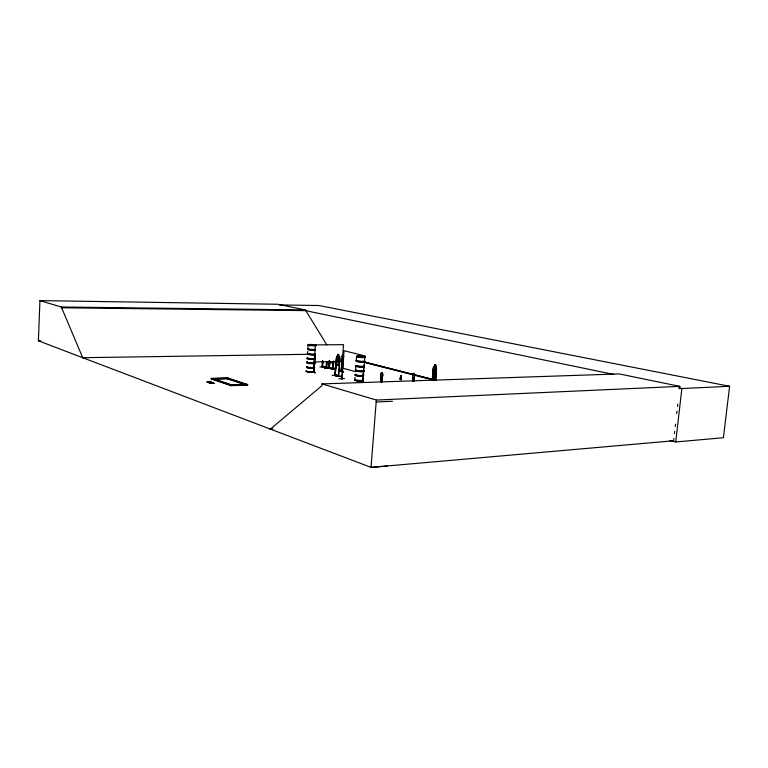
<?xml version="1.0" encoding="UTF-8"?>
<svg xmlns="http://www.w3.org/2000/svg" width="768" height="768" viewBox="0 0 768 768"><rect width="100%" height="100%" fill="white"/><g stroke="black" fill="none" stroke-linecap="round" stroke-linejoin="round"><path stroke-width="1.15" d="M82.742 357.725L38.4 340.79L39.936 300.614L277.805 304.253L305.414 309.946L326.774 344.861M387.264 465.994L371.04 467.386L82.714 357.706L61.306 306.998L39.936 300.614M380.65 381.696L380.957 376.272A2.266 0.95 -89.2 0 1 381.206 373.114A2.266 0.95 -89.2 0 1 382.522 373.632A2.266 0.95 -89.2 0 1 382.272 376.79L381.725 382.128M380.784 381.696L381.082 376.272A2.266 0.95 -89.2 0 1 381.331 373.114A2.266 0.95 -89.2 0 1 382.646 373.632A2.266 0.95 -89.2 0 1 382.397 376.79L381.85 382.128M206.957 381.734L210.557 382.128M211.69 382.522L209.702 381.926L211.69 382.522L208.08 382.522L209.002 381.946M208.349 382.618L208.099 382.138M209.165 382.502L211.19 383.098L209.165 382.502L212.803 382.502L211.901 383.088L212.803 382.502M209.203 381.888L206.938 382.128M209.482 382.378L211.709 382.128M212.774 382.896L210.288 383.29L211.21 382.704M210.566 383.386L211.718 382.752L213.917 383.29L211.718 382.752M211.229 378.97L211.258 378.394L227.606 377.933L247.632 384.538L247.594 385.133L230.957 385.67L211.229 378.97L227.568 378.509L247.594 385.133M211.411 382.646L209.146 382.896M213.917 383.29L211.92 382.694M412.656 381.062L412.906 376.771A2.237 0.998 -89.3 0 1 413.165 373.642A2.237 0.998 -89.3 0 1 414.547 374.16A2.237 0.998 -89.3 0 1 414.288 377.29L413.837 381.504M412.781 381.062L412.906 376.771M227.568 378.509L227.606 377.933M230.957 385.67L230.995 385.085L211.258 378.394M307.517 353.357L307.661 351.408M307.843 348.662L308.102 344.899M341.28 370.963L340.963 371.53L342.71 354.826L341.635 371.558L343.469 344.65L315.37 344.909L313.498 372.288L313.958 371.616M314.064 372.278L315.11 355.258L314.016 372.288L313.43 372.25L314.63 355.267L315.235 355.286M326.362 367.104L326.688 367.786L322.003 366.912L322.426 361.066M322.57 361.056L322.406 366.998L322.982 361.133M322.33 366.989L322.003 366.307L322.666 366.384M322.464 366.998L322.838 361.142M679.555 388.733L679.824 386.362L619.219 373.92L322.003 383.904L321.878 385.718L270.461 429.034M319.91 366.97L324.048 366.672M324.778 367.978L329.222 367.411M330.605 367.68C315.984 368.294 340.08 368.256 326.074 367.104M326.083 367.718L326.506 361.843M326.256 367.699L326.65 361.834M326.458 368.045L326.918 361.93M326.486 368.006L327.062 361.91M329.069 360.902L328.57 367.949L333.312 368.822M328.733 367.93L329.213 360.893M329.165 367.402C327.782 369.101 331.133 364.109 329.635 360.97M329.491 360.979L329.155 368.006M335.328 368.314L331.171 369.005L335.549 368.688M337.382 375.13L332.208 375.312M333.206 361.68L333.101 368.832L333.629 361.766M332.717 368.755L333.35 361.67M333.024 368.822L333.206 368.237M333.302 368.822L333.773 361.747M339.418 359.04L339.936 359.126L338.707 376.349L334.838 375.331L336.614 356.256L339.485 357.043L339.888 357.84L338.333 376.234M336.298 358.176L335.222 375.427L335.962 362.746M336.211 363.984L335.069 375.312M335.933 376.426L341.491 376.31L336.144 376.474M337.498 356.467L337.651 354.346L336.528 361.037L337.008 362.89L338.15 363.197L339.178 357.706L338.88 354.653L337.594 354.346M339.802 370.685L343.709 372.019L339.821 370.973M342.25 354.826L341.213 371.568M342.298 378.883L341.76 378.816L342.106 378.173M341.789 378.816L343.258 361.363M341.923 378.787L344.045 350.726L364.906 355.891L362.918 381.725M344.496 378.605L338.938 378.787M354.797 379.517L354.96 377.462M355.498 370.214L355.805 366.24M356.237 360.442L356.544 356.458M362.909 377.03L363.168 373.594M362.909 379.44L363.35 373.69M363.61 370.243L363.514 366.701M322.003 383.904L376.32 400.061L371.04 467.386L673.603 440.774L673.882 438.413M400.598 377.395L400.512 377.395A1.498 0.653 -89.3 0 0 400.272 379.67L400.186 379.67A1.498 0.653 -89.3 0 1 400.512 377.395L400.8 375.446M401.146 377.635L401.232 377.635A1.498 0.653 -89.3 0 1 401.174 380.016L401.098 380.016A1.498 0.653 -89.3 0 0 401.146 377.635L401.174 375.331M433.478 378.106L432.47 376.982L432.96 371.203M432.538 376.982L432.47 376.982C434.246 375.043 430.579 363.514 436.262 367.392M432.422 380.16L432.816 375.494M433.018 373.162L433.93 366.538M432.691 380.256L433.555 369.178L435.936 369.984L436.07 372.24M433.286 373.258L433.411 368.496L433.891 368.592M433.229 380.256L433.421 373.123L434.074 371.568L435.014 371.894L435.379 373.795L435.034 377.837L434.246 380.621L433.296 380.256M434.87 373.622L434.755 377.808L434.39 375.101L435.274 372.758L434.208 374.554L433.498 372.23L433.968 374.938L433.114 377.194L434.15 375.523L434.506 377.664L433.584 377.328L433.92 373.296L434.966 373.651L435.629 372.096L435.811 364.934L435.629 367.104M434.314 380.621C432.854 378.883 436.445 377.693 435.11 378.624M435.254 379.968L436.358 369.427L435.734 380.064M435.514 378.048L436.358 369.427M435.533 380.064L436.224 367.315L436.579 368.208M413.962 381.504L414.288 377.29M674.419 433.68L674.688 431.309M675.226 426.576L675.504 424.214M676.714 413.568L676.992 411.206M677.53 406.474L677.798 404.102M675.734 441.965L681.859 388.531L729.6 386.294L723.418 437.722L675.734 441.965L669.926 440.486M357.514 356.966L358.646 356.813M433.056 371.232L433.574 369.254M433.046 372.979L433.142 375.158L435.485 376.051L436.022 374.026M329.318 362.448L332.88 363.13L333.504 361.2M332.88 363.13L333.552 361.219M435.12 378.701L435.542 378.01M309.754 345.562C312.47 345.533 306.749 345.322 308.592 344.515M310.656 345.571L308.112 344.726L311.962 344.65M310.157 345.571L309.427 345.475L310.435 345.494M315.168 372.73L312.528 371.693M362.17 371.011L362.784 371.002L362.285 371.04M362.208 370.944L362.458 370.742M363.235 356.88L363.456 356.918M357.677 356.947L358.07 357.005M316.042 345.36L315.062 345.523M316.032 345.523L310.147 345.398M314.467 345.302L316.09 345.658L309.37 345.552M309.677 345.254L313.306 345.542M208.368 382.234L209.501 381.984M210.288 383.29L211.19 383.098M209.702 381.926L210.586 381.734M208.08 382.522L208.973 382.33M341.683 370.954L341.213 370.954M357.898 357.062L358.733 357.005M309.187 344.861L308.102 345.139L309.869 345.552M314.208 344.995L315.475 345.379M308.582 344.534L309.197 344.458M332.909 368.131L333.274 368.198M332.678 368.304L329.059 367.603M331.229 368.698L335.338 368.323M326.064 367.277L322.637 366.566M324.528 367.968L328.694 367.622M340.963 371.52L341.443 371.51M313.421 371.626L314.074 371.654M269.635 429.082L272.851 428.89M358.406 357.072L358.31 357.072M376.32 400.061L679.824 386.362M376.176 402L392.467 401.27M342.211 378.278L341.837 378.182M230.995 385.085L247.632 384.538M314.102 345.187L314.266 345.158M314.256 345.542L315.072 345.514M309.187 344.467L310.954 344.458M309.168 344.861L314.813 345.226M335.424 374.784L334.858 374.688L335.462 374.784M338.198 375.629L338.467 375.619M339.408 363.542L338.832 365.539L335.971 364.771L335.75 362.573L336.029 364.771M314.16 361.939L336.384 361.498M338.717 361.45L342.23 361.382M339.456 356.986L339.888 357.84M82.714 357.706L307.296 354.307M38.4 340.79L40.79 340.781M362.861 371.03L362.41 371.03M357.811 356.842L358.042 356.726A4.262 0.538 4.4 0 1 359.242 355.939A4.262 0.538 4.4 0 1 364.982 356.947A4.262 0.538 4.4 0 1 358.109 356.774M61.306 306.998L305.414 309.946M61.267 307.776L305.366 310.618L613.805 374.448M433.181 375.226L432.979 372.97M278.938 304.925L318.893 305.52L729.6 386.294M314.198 345.283L314.582 345.168M313.306 345.533L314.266 345.542M433.555 369.178L435.907 370.042M436.637 369.523L436.157 369.427M310.944 344.458L316.128 345.274M211.901 383.088L213.648 383.194M311.971 344.515L315.946 345.283M308.621 358.838L309.13 358.982M326.15 367.123L326.678 367.181M324.768 367.968L328.762 367.594M678.336 387.802L681.859 388.531M365.357 362.189L432.509 379.306M341.693 356.294L344.016 356.88M364.848 362.198L436.608 380.506M364.426 362.419L413.213 374.89M415.536 375.475L431.798 379.632M343.075 361.363L343.603 361.45M336.01 364.704L338.87 365.453M342.749 368.218L355.45 371.635M335.443 374.976L338.323 375.782L335.261 374.976M312.47 371.971L315.235 372.778L312.25 372.01M435.773 365.002L434.736 364.598L434.006 367.392L434.026 373.325M245.722 384.346L227.088 378.182L227.05 378.758L245.693 384.941M432.778 377.808L435.187 378.701M433.277 380.198L434.285 380.534M335.338 368.602L331.21 368.928M435.84 370.042L435.974 372.24M363.667 370.445A4.243 0.586 4.4 0 1 359.606 370.944A4.243 0.586 4.4 0 1 355.862 369.83M364.358 361.632A4.253 0.557 4.4 0 1 360.288 362.083A4.253 0.557 4.4 0 1 356.525 361.018M364.416 360.806A4.253 0.557 4.4 0 1 360.346 361.248A4.253 0.557 4.4 0 1 356.592 360.192M363.446 366.413A4.253 0.576 4.4 0 1 361.008 367.133A4.253 0.576 4.4 0 1 355.834 366.086M363.514 366.125A4.31 0.576 4.4 0 1 363.13 366.845A4.31 0.576 4.4 0 1 357.629 366.509A4.31 0.576 4.4 0 1 356.122 365.674M364.435 361.344A4.31 0.566 4.4 0 1 360.307 361.805A4.31 0.566 4.4 0 1 356.496 360.72M364.454 361.094A4.32 0.557 4.4 0 1 360.326 361.546A4.32 0.557 4.4 0 1 356.515 360.47M363.667 370.733A4.262 0.586 4.4 0 1 359.587 371.232A4.262 0.586 4.4 0 1 355.834 370.109M363.533 365.875A4.31 0.576 4.4 0 1 361.056 366.595A4.31 0.576 4.4 0 1 355.814 365.539M363.504 365.587A4.253 0.566 4.4 0 1 361.066 366.298A4.253 0.566 4.4 0 1 355.891 365.261M363.677 370.57A4.262 0.586 4.4 0 1 359.597 371.059A4.262 0.586 4.4 0 1 355.843 369.946M363.61 371.184A4.243 0.586 4.4 0 1 359.549 371.683A4.243 0.586 4.4 0 1 355.814 370.57M360.336 370.57A4.243 0.586 4.4 0 1 363.082 371.011M362.803 374.726A4.253 0.605 4.4 0 1 362.16 375.494A4.253 0.605 4.4 0 1 356.429 375.043A4.253 0.605 4.4 0 1 356.102 374.198M362.89 380.669A4.243 0.624 4.4 0 1 358.829 381.216A4.243 0.624 4.4 0 1 355.085 380.054M362.966 380.381A4.301 0.634 4.4 0 1 358.848 380.938A4.301 0.634 4.4 0 1 355.056 379.757M362.986 380.131A4.301 0.634 4.4 0 1 358.867 380.678A4.301 0.634 4.4 0 1 355.075 379.507M362.957 379.843A4.243 0.624 4.4 0 1 358.886 380.381A4.243 0.624 4.4 0 1 355.142 379.219M362.746 375.552A4.253 0.605 4.4 0 1 360.298 376.32A4.253 0.605 4.4 0 1 355.142 375.245M362.813 375.264A4.31 0.614 4.4 0 1 360.336 376.042A4.31 0.614 4.4 0 1 355.104 374.947M362.832 375.014A4.31 0.614 4.4 0 1 360.355 375.792A4.31 0.614 4.4 0 1 355.123 374.698M314.746 358.656A4.022 0.528 4 0 1 309.322 358.493A4.022 0.528 4 0 1 307.661 357.667M314.736 358.819A4.022 0.528 4 0 1 309.302 358.666A4.022 0.528 4 0 1 307.651 357.83M315.408 349.93A4.07 0.499 4 0 1 309.907 349.757A4.07 0.499 4 0 1 308.227 348.96M315.341 350.189A4.022 0.499 4 0 1 309.917 350.026A4.022 0.499 4 0 1 308.256 349.238M315.427 349.68A4.07 0.499 4 0 1 309.926 349.507A4.07 0.499 4 0 1 308.246 348.71M315.398 349.402A4.022 0.49 4 0 1 309.974 349.229A4.022 0.49 4 0 1 308.314 348.451M315.37 354.787A4.013 0.509 4 0 1 310.57 354.835A4.013 0.509 4 0 1 307.555 354.019M315.446 354.518A4.07 0.518 4 0 1 310.57 354.576A4.07 0.518 4 0 1 307.526 353.741M315.091 354.374A4.07 0.518 4 0 1 310.08 354.278A4.07 0.518 4 0 1 307.546 353.501M315.427 354A4.013 0.509 4 0 1 310.618 354.048A4.013 0.509 4 0 1 307.613 353.232M314.419 367.565A4.061 0.566 4 0 1 310.157 368.006A4.061 0.566 4 0 1 306.97 366.95M313.642 371.309A4.003 0.566 4 0 1 312.941 371.99A4.003 0.566 4 0 1 307.805 371.664A4.003 0.566 4 0 1 306.749 370.867A4.013 0.576 4 0 0 307.786 371.77A4.013 0.576 4 0 0 312.941 372.096A4.013 0.576 4 0 0 313.651 371.414M307.632 358.262A4.003 0.528 4 0 0 309.283 359.088A4.003 0.528 4 0 0 314.688 359.242A3.994 0.528 4 0 1 309.283 359.078A3.994 0.528 4 0 1 307.642 358.253M313.632 371.578A4.013 0.576 4 0 1 312.931 372.259A4.013 0.576 4 0 1 307.776 371.933A4.013 0.576 4 0 1 306.71 371.136M314.726 359.002A4.022 0.528 4 0 1 309.293 358.838A4.022 0.528 4 0 1 307.632 358.013M314.304 362.736A4.07 0.547 4 0 1 313.594 363.389A4.07 0.547 4 0 1 308.371 363.053A4.07 0.547 4 0 1 307.296 362.285M314.669 363.168A4.013 0.538 4 0 1 310.474 363.581A4.013 0.538 4 0 1 307.325 362.563M314.429 367.325A4.061 0.566 4 0 1 310.176 367.757A4.061 0.566 4 0 1 306.979 366.71M314.323 362.496A4.07 0.547 4 0 1 313.603 363.149A4.07 0.547 4 0 1 308.39 362.813A4.07 0.547 4 0 1 307.306 362.045M314.294 362.227A4.013 0.538 4 0 1 313.594 362.861A4.013 0.538 4 0 1 308.438 362.534A4.013 0.538 4 0 1 307.373 361.776M314.342 367.834A4.013 0.557 4 0 1 310.138 368.266A4.013 0.557 4 0 1 306.998 367.229M314.4 367.056A4.013 0.557 4 0 1 310.723 367.517A4.013 0.557 4 0 1 306.682 366.557M211.91 378.614L211.882 379.19L228.23 378.72L228.269 378.154L211.91 378.614M213.12 378.586L213.082 379.162L231.485 385.402L231.523 384.806L213.12 378.586M230.304 384.845L230.266 385.44L246.893 384.893L246.931 384.307L230.304 384.845M337.421 357.254L337.133 361.2L338.275 361.498L338.563 357.542L337.421 357.254M337.805 354.835L338.486 355.728L337.805 354.835M433.594 379.181L434.141 380.112L433.594 379.181M434.515 367.565L434.17 371.597L435.12 371.923L435.466 367.882L434.515 367.565M434.899 365.098L435.446 366.019L434.899 365.098M358.09 357.187A4.253 0.538 4.4 0 0 364.934 357.36A4.253 0.538 4.4 0 0 359.213 356.352A4.253 0.538 4.4 0 0 358.09 357.187M358.099 356.938A4.262 0.538 4.4 0 0 364.973 357.12A4.262 0.538 4.4 0 0 359.222 356.102A4.262 0.538 4.4 0 0 358.099 356.938M359.568 371.424A4.262 0.595 4.4 0 0 363.648 370.925A4.262 0.595 4.4 0 1 359.568 371.434A4.262 0.595 4.4 0 1 355.814 370.32A4.262 0.595 4.4 0 0 359.568 371.424M363.12 370.752A4.262 0.595 4.4 0 0 362.352 370.589A4.262 0.595 4.4 0 1 363.12 370.762"/></g></svg>
